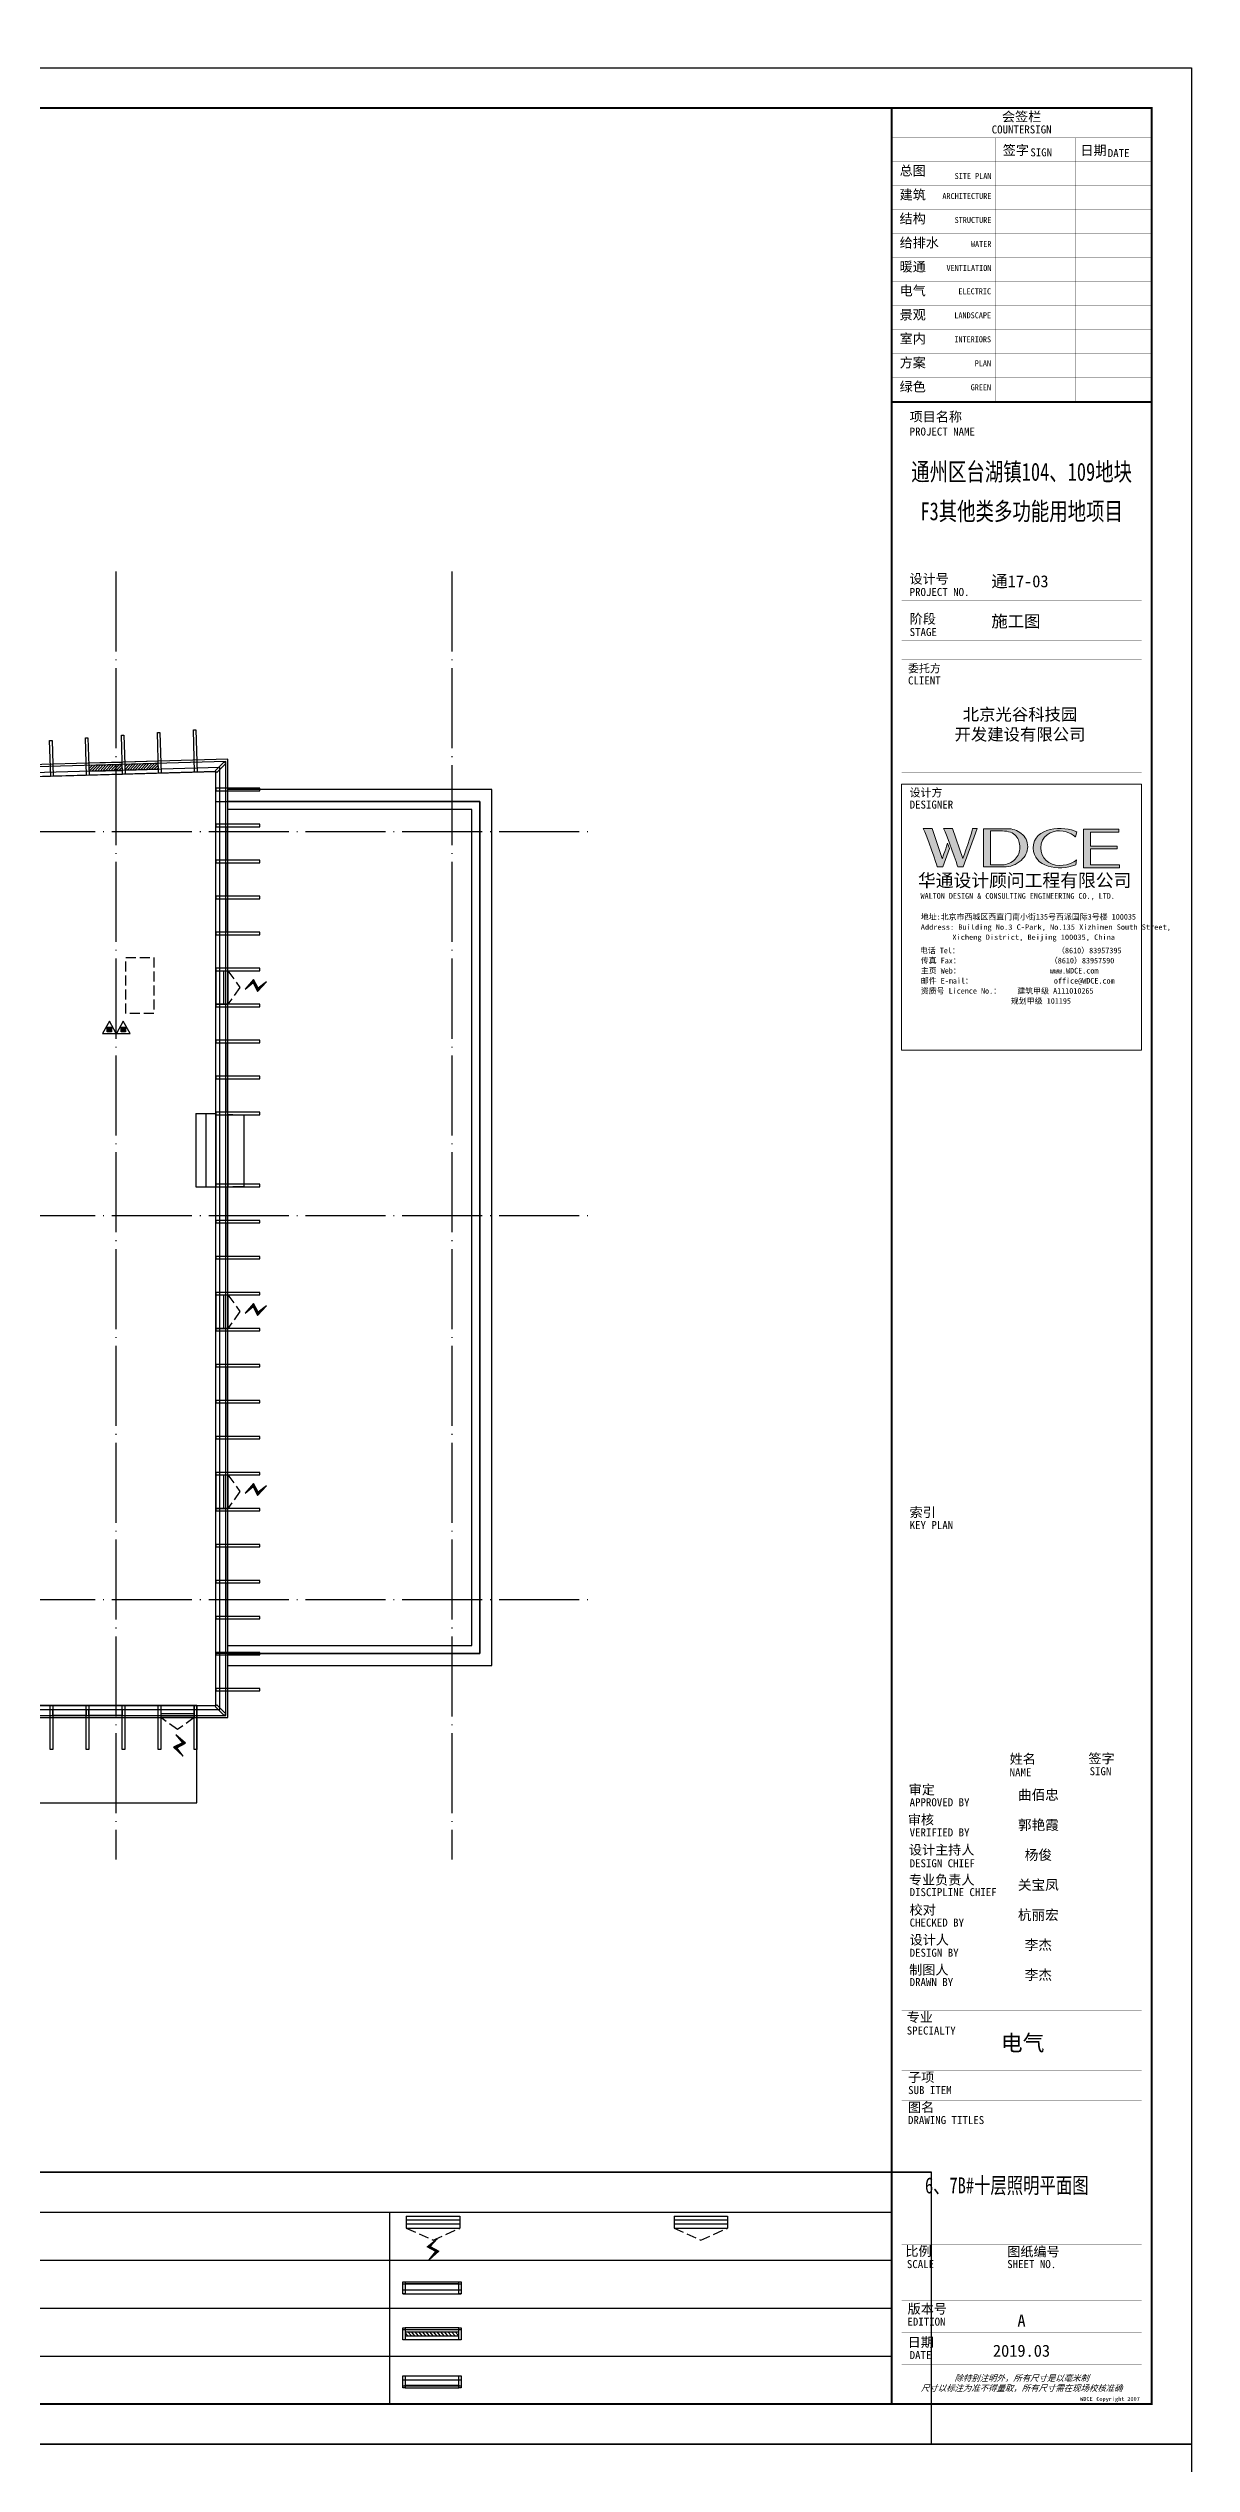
# Model space of a CAD drawing. Extents: x -2209072 to 495824, y -92434 to 572724.
# Drawn here: x 137349 to 165936, y 433822 to 494199 of the extents above; entities that cross this region are included whole.
import ezdxf
from ezdxf.enums import TextEntityAlignment as Align
from ezdxf.xclip import XClip

# ---------------------------------------------------------------- set-up
doc = ezdxf.new("R2010")
doc.units = 0
doc.header["$LTSCALE"] = 1000
doc.header["$MEASUREMENT"] = 0
for name, pattern in [('6#7#幕墙$0$DASH', [0.35, 0.25, -0.1]), ('X-104 6#7#平面$0$104-1112 结构$0$$AUDIT_BAD_LTYPE1', [0]), ('X-104 6#7#平面$0$DASH', [0.35, 0.25, -0.1]), ('X-104 6#7#平面$0$DOTE', [2.42, 2, -0.2, 0.02, -0.2]), ('X-平面图例$0$DASH', [0.35, 0.25, -0.1])]:
    doc.linetypes.add(name, pattern=pattern)
doc.layers.get('0').update_dxf_attribs({"linetype": 'CONTINUOUS'})
doc.layers.get('Defpoints').update_dxf_attribs({"linetype": 'CONTINUOUS'})
doc.layers.add('6#7#幕墙$0$04-不打印_辅助线', color=165, linetype='CONTINUOUS', plot=False)
doc.layers.add('X-104 6#7#平面$0$04-不打印_辅助线', color=165, linetype='CONTINUOUS', plot=False)
for name, color, linetype in [('6#7#幕墙$0$04-电动窗', 1, 'CONTINUOUS'), ('6#7#幕墙$0$A-C_玻璃幕墙', 140, 'CONTINUOUS'), ('6#7#幕墙$0$A-C_窗', 140, 'CONTINUOUS'), ('6#7#幕墙$0$A-O_屋面', 201, 'CONTINUOUS'), ('6#7#幕墙$0$A-TECH_结构', 21, 'CONTINUOUS'), ('SHEET_TEXT', 7, 'CONTINUOUS'), ('X-104 6#7#平面$0$A-E_楼梯', 171, 'CONTINUOUS'), ('X-104 6#7#平面$0$A-TECH_结构', 21, 'CONTINUOUS'), ('X-104 6#7#平面$0$A_AXIS-轴线', 36, 'X-104 6#7#平面$0$DOTE'), ('X-104 6#7#平面$0$EQUIP_消防-01', 7, 'CONTINUOUS'), ('X-平面图例$0$03-表格_197', 197, 'CONTINUOUS'), ('X-平面图例$0$04-电动窗', 1, 'CONTINUOUS'), ('X-平面图例$0$A-C_玻璃幕墙', 140, 'CONTINUOUS'), ('X-平面图例$0$A-金属背板', 40, 'CONTINUOUS'), ('字', 7, 'CONTINUOUS')]:
    doc.layers.add(name, color=color, linetype=linetype)
doc.layers.get('X-104 6#7#平面$0$04-不打印_辅助线').off()
doc.styles.add('华文细黑', font='STXIHEI.TTF')
doc.styles.add('图签信息$0$hwxh', font='STXIHEI.TTF')
doc.styles.add('图签信息$0$华文细黑', font='STXIHEI.TTF', dxfattribs={"height": 10})

# ---------------------------------------------------------------- blocks, each defined once
blk = doc.blocks.new('图框-A1')
for points, const_width in [([(0, 0), (841, 0), (841, 594), (0, 594)], 0.05), ([(766, 584), (25, 584), (25, 10), (766, 10)], 0.5)]:
    blk.add_lwpolyline(points, close=True, dxfattribs=dict(const_width=const_width))
at = {"const_width": 0.05}
for points in [[(420.5, 594), (420.5, 592)], [(0, 297), (2, 297)], [(841, 297), (839, 297)], [(420.5, 0), (420.5, 2)]]:
    blk.add_lwpolyline(points, dxfattribs=at)
blk = doc.blocks.new('图签信息$0$WDCE Copyright200X')
at = {"const_width": 0.016}
blk.add_lwpolyline([(-10.6, 1.26, 1), (-11.4, 1.26, 1)], format="xyb", close=True, dxfattribs=at)
at = {"style": '图签信息$0$华文细黑'}
for s, p in [('WDCE ', (-11.46, 0.5)), ('     Copyright ', (-3.51, 0.5))]:
    blk.add_text(s, height=1, dxfattribs=at).set_placement(p, align=Align.BOTTOM_RIGHT)
blk.add_text('c', height=0.6, dxfattribs=at).set_placement((-11.04, 1.35), align=Align.MIDDLE_CENTER)
blk.add_attdef('200X', text='', height=1, dxfattribs=at).set_placement((-0.45, 0.5), align=Align.BOTTOM_RIGHT)
blk = doc.blocks.new('图签信息$0$logo2')
h = blk.add_hatch(color=7)
h.paths.add_polyline_path([(19.02, -7.36), (15.84, -7.36), (15.84, -3.97), (18.97, -3.97), (18.97, -4.24), (16.46, -4.24), (16.46, -5.45), (18.81, -5.45), (18.81, -5.69), (16.47, -5.69), (16.47, -7.12), (19.02, -7.12)])
edge = h.paths.add_edge_path()
edge.add_spline(control_points=[(15.26, -4.21), (15.26, -4.21), (15.13, -4.65), (15.13, -4.65), (15.13, -4.65), (14.62, -4.1), (13.73, -4.1), (13.04, -4.1), (12.07, -4.54), (12.08, -5.62), (12.08, -6.49), (12.77, -7.16), (13.73, -7.17), (14.66, -7.17), (15.23, -6.68), (15.23, -6.68), (15.23, -6.68), (15.16, -7.11), (15.16, -7.11), (13.63, -7.7), (11.42, -7.29), (11.41, -5.64), (11.4, -3.72), (14.16, -3.66), (15.26, -4.21)], knot_values=[0, 0, 0, 0, 1, 1, 1, 2, 2, 2, 3, 3, 3, 4, 4, 4, 5, 5, 5, 6, 6, 6, 7, 7, 7, 8, 8, 8, 8], degree=3, periodic=0)
edge = h.paths.add_edge_path(flags=16)
edge.add_spline(control_points=[(10.23, -5.57), (10.23, -5.16), (10.12, -4.83), (9.9, -4.58), (9.63, -4.27), (9.23, -4.12), (8.69, -4.12), (8.69, -4.12), (7.64, -4.12), (7.64, -4.12), (7.64, -4.12), (7.64, -7.1), (7.64, -7.1), (7.64, -7.1), (8.66, -7.1), (8.66, -7.1), (9.13, -7.1), (9.52, -6.93), (9.82, -6.6), (10.09, -6.31), (10.23, -5.96), (10.23, -5.57)], knot_values=[0, 0, 0, 0, 1, 1, 1, 2, 2, 2, 3, 3, 3, 4, 4, 4, 5, 5, 5, 6, 6, 6, 7, 7, 7, 7], degree=3, periodic=0)
edge = h.paths.add_edge_path()
edge.add_spline(control_points=[(10.92, -5.51), (10.92, -5.96), (10.72, -6.37), (10.34, -6.72), (9.92, -7.1), (9.41, -7.29), (8.82, -7.29), (8.82, -7.29), (7.03, -7.29), (7.03, -7.29), (7.03, -7.29), (7.03, -3.92), (7.03, -3.92), (7.03, -3.92), (9.1, -3.92), (9.1, -3.92), (9.59, -3.92), (10.01, -4.06), (10.36, -4.34), (10.73, -4.64), (10.92, -5.03), (10.92, -5.51)], knot_values=[0, 0, 0, 0, 1, 1, 1, 2, 2, 2, 3, 3, 3, 4, 4, 4, 5, 5, 5, 6, 6, 6, 7, 7, 7, 7], degree=3, periodic=0)
at = {"lineweight": 0}
blk.add_lwpolyline([(19.02, -7.36), (15.84, -7.36), (15.84, -3.97), (18.97, -3.97), (18.97, -4.24), (16.46, -4.24), (16.46, -5.45), (18.81, -5.45), (18.81, -5.69), (16.47, -5.69), (16.47, -7.12), (19.02, -7.12), (19.02, -7.36)], dxfattribs=at)
for points, knots in [([(10.92, -5.51), (10.92, -5.96), (10.72, -6.37), (10.34, -6.72), (9.92, -7.1), (9.41, -7.29), (8.82, -7.29), (8.82, -7.29), (7.03, -7.29), (7.03, -7.29), (7.03, -7.29), (7.03, -3.92), (7.03, -3.92), (7.03, -3.92), (9.1, -3.92), (9.1, -3.92), (9.59, -3.92), (10.01, -4.06), (10.36, -4.34), (10.73, -4.64), (10.92, -5.03), (10.92, -5.51)], [0, 0, 0, 0, 1, 1, 1, 2, 2, 2, 3, 3, 3, 4, 4, 4, 5, 5, 5, 6, 6, 6, 7, 7, 7, 7]), ([(10.23, -5.57), (10.23, -5.16), (10.12, -4.83), (9.9, -4.58), (9.63, -4.27), (9.23, -4.12), (8.69, -4.12), (8.69, -4.12), (7.64, -4.12), (7.64, -4.12), (7.64, -4.12), (7.64, -7.1), (7.64, -7.1), (7.64, -7.1), (8.66, -7.1), (8.66, -7.1), (9.13, -7.1), (9.52, -6.93), (9.82, -6.6), (10.09, -6.31), (10.23, -5.96), (10.23, -5.57)], [0, 0, 0, 0, 1, 1, 1, 2, 2, 2, 3, 3, 3, 4, 4, 4, 5, 5, 5, 6, 6, 6, 7, 7, 7, 7]), ([(15.26, -4.21), (15.26, -4.21), (15.13, -4.65), (15.13, -4.65), (15.13, -4.65), (14.62, -4.1), (13.73, -4.1), (13.04, -4.1), (12.07, -4.54), (12.08, -5.62), (12.08, -6.49), (12.77, -7.16), (13.73, -7.17), (14.66, -7.17), (15.23, -6.68), (15.23, -6.68), (15.23, -6.68), (15.16, -7.11), (15.16, -7.11), (13.63, -7.7), (11.42, -7.29), (11.41, -5.64), (11.4, -3.72), (14.16, -3.66), (15.26, -4.21)], [0, 0, 0, 0, 1, 1, 1, 2, 2, 2, 3, 3, 3, 4, 4, 4, 5, 5, 5, 6, 6, 6, 7, 7, 7, 8, 8, 8, 8])]:
    blk.add_open_spline(points, degree=3, knots=knots, dxfattribs=at)
blk = doc.blocks.new('图签信息$0$logo1')
h = blk.add_hatch(color=8)
edge = h.paths.add_edge_path()
edge.add_spline(control_points=[(3.86, -5.21), (3.63, -5.88), (3.39, -6.56), (3.39, -6.56), (3.39, -6.56), (2.5, -3.91), (2.5, -3.91), (2.5, -3.91), (1.8, -3.91), (1.69, -3.91), (2.02, -4.39), (2.95, -7.27), (2.95, -7.27), (2.95, -7.27), (3.44, -7.27), (3.44, -7.27), (3.44, -7.27), (4.03, -5.66), (4.03, -5.66), (4.03, -5.66), (3.86, -5.21), (3.86, -5.21)], knot_values=[0, 0, 0, 0, 1, 1, 1, 2, 2, 2, 3, 3, 3, 4, 4, 4, 5, 5, 5, 6, 6, 6, 7, 7, 7, 7], degree=3, periodic=0)
h = blk.add_hatch(color=7)
edge = h.paths.add_edge_path()
edge.add_spline(control_points=[(6.04, -3.91), (6.09, -4.1), (5.2, -6.56), (5.2, -6.56), (5.2, -6.56), (4.3, -3.91), (4.3, -3.91), (4.3, -3.91), (3.6, -3.91), (3.49, -3.91), (3.82, -4.39), (4.75, -7.27), (4.75, -7.27), (4.75, -7.27), (5.24, -7.27), (5.24, -7.27), (5.24, -7.27), (6.33, -4.3), (6.33, -4.3), (6.33, -4.3), (6.48, -3.91), (6.48, -3.91), (6.48, -3.91), (6.21, -3.91), (6.04, -3.91)], knot_values=[0, 0, 0, 0, 1, 1, 1, 2, 2, 2, 3, 3, 3, 4, 4, 4, 5, 5, 5, 6, 6, 6, 7, 7, 7, 8, 8, 8, 8], degree=3, periodic=0)
at = {"color": 8, "lineweight": 0}
blk.add_open_spline([(3.86, -5.21), (3.63, -5.88), (3.39, -6.56), (3.39, -6.56), (3.39, -6.56), (2.5, -3.91), (2.5, -3.91), (2.5, -3.91), (1.8, -3.91), (1.69, -3.91), (2.02, -4.39), (2.95, -7.27), (2.95, -7.27), (2.95, -7.27), (3.44, -7.27), (3.44, -7.27), (3.44, -7.27), (4.03, -5.66), (4.03, -5.66), (4.03, -5.66), (3.86, -5.21), (3.86, -5.21)], degree=3, knots=[0, 0, 0, 0, 1, 1, 1, 2, 2, 2, 3, 3, 3, 4, 4, 4, 5, 5, 5, 6, 6, 6, 7, 7, 7, 7], dxfattribs=at)
at = {"lineweight": 0}
blk.add_open_spline([(6.04, -3.91), (6.09, -4.1), (5.2, -6.56), (5.2, -6.56), (5.2, -6.56), (4.3, -3.91), (4.3, -3.91), (4.3, -3.91), (3.6, -3.91), (3.49, -3.91), (3.82, -4.39), (4.75, -7.27), (4.75, -7.27), (4.75, -7.27), (5.24, -7.27), (5.24, -7.27), (5.24, -7.27), (6.33, -4.3), (6.33, -4.3), (6.33, -4.3), (6.48, -3.91), (6.48, -3.91), (6.48, -3.91), (6.21, -3.91), (6.04, -3.91)], degree=3, knots=[0, 0, 0, 0, 1, 1, 1, 2, 2, 2, 3, 3, 3, 4, 4, 4, 5, 5, 5, 6, 6, 6, 7, 7, 7, 8, 8, 8, 8], dxfattribs=at)
blk.add_blockref('图签信息$0$logo2', (0, 0))
blk = doc.blocks.new('图签信息$0$时间-logo')
at = {"layer": 'Defpoints', "lineweight": 0}
blk.add_lwpolyline([(0, -23.46), (-21.17, -23.46), (-21.17, 0), (0, 0), (0, -23.46)], dxfattribs=at)
blk.add_blockref('图签信息$0$logo1', (-20.97, 0))
at = {"style": '图签信息$0$hwxh'}
for s, height, p in [('华通设计顾问工程有限公司 ', 1.15, (-19.73, -9.05)), ('WALTON DESIGN & CONSULTING ENGINEERING CO., LTD.', 0.5, (-19.5, -10.1)), ('Address: Building No.3 C-Park, No.135 Xizhimen South Street, ', 0.47, (-19.48, -12.83)), ('地址:北京市西城区西直门南小街135号西派国际3号楼 100035', 0.5, (-19.48, -11.94)), ('电话 Tel：                        （8610）83957395 ', 0.5, (-19.56, -14.91)), ('Xicheng District, Beijing 100035, China ', 0.47, (-16.69, -13.72)), ('传真 Fax：                      （8610）83957590 ', 0.5, (-19.48, -15.8)), ('主页 Web：                      www.WDCE.com ', 0.5, (-19.48, -16.69)), ('邮件 E-mail：                    office@WDCE.com ', 0.5, (-19.48, -17.58)), ('资质号 Licence No.：    建筑甲级 A111010265 ', 0.5, (-19.48, -18.47)), ('   规划甲级 101195', 0.5, (-12.6, -19.36))]:
    blk.add_text(s, height=height, dxfattribs=at).set_placement(p)
blk = doc.blocks.new('图签信息')
at = {"const_width": 0.5}
for points in [[(-65, 574), (-65, 500.5), (0, 500.5), (0, 574)], [(-65, 0), (0, 0), (0, 500.5), (-65, 500.5)]]:
    blk.add_lwpolyline(points, close=True, dxfattribs=at)
at = {"const_width": 0.05}
for points in [[(-65, 566.5), (0, 566.5)], [(-39.14, 566.5), (-39.14, 500.5)], [(-19.1, 566.5), (-19.1, 500.5)], [(-65, 560.5), (0, 560.5)], [(-65, 554.5), (0, 554.5)], [(-65, 548.5), (0, 548.5)], [(-65, 542.5), (0, 542.5)], [(-65, 536.5), (0, 536.5)], [(-65, 530.5), (0, 530.5)], [(-65, 524.5), (0, 524.5)], [(-65, 518.5), (0, 518.5)], [(-65, 512.5), (0, 512.5)], [(-65, 512.5), (0, 512.5)], [(-65, 506.5), (0, 506.5)], [(-65, 500.5), (0, 500.5)], [(-62.5, 450.87), (-2.5, 450.87)], [(-62.5, 440.87), (-2.5, 440.87)], [(-2.5, 407.85), (-2.5, 436.12), (-62.5, 436.12), (-62.5, 407.85)], [(-62.5, 407.85), (-2.5, 407.85)], [(-62.5, 404.92), (-62.5, 227.83)], [(-62.5, 404.92), (-2.5, 404.92)], [(-62.5, 227.83), (-2.5, 227.83), (-2.5, 404.92)], [(-57.5, 338.36), (-7.5, 338.36)], [(-57.5, 288.83), (-7.5, 288.83)], [(-57.5, 234.85), (-7.5, 234.85)], [(-62.5, 227.83), (-2.5, 227.83)], [(-62.5, 217.74), (-2.5, 217.74)], [(-62.5, 103.26), (-2.5, 103.26), (-2.5, 163.26), (-62.5, 163.26), (-62.5, 103.26)], [(-37.5, 163.26), (-37.5, 103.26)], [(-20, 163.26), (-20, 103.26)], [(-62.5, 155.76), (-2.5, 155.76)], [(-62.5, 148.26), (-2.5, 148.26)], [(-62.5, 140.76), (-2.5, 140.76)], [(-62.5, 133.26), (-2.5, 133.26)], [(-62.5, 125.76), (-2.5, 125.76)], [(-62.5, 118.26), (-2.5, 118.26)], [(-62.5, 110.76), (-2.5, 110.76)], [(-62.5, 98.5), (-2.5, 98.5), (-2.5, 10), (-62.5, 10), (-62.5, 98.5)], [(-62.5, 83.5), (-2.5, 83.5)], [(-62.5, 76), (-2.5, 76)], [(-62.5, 40), (-2.5, 40)], [(-37.5, 40), (-37.5, 26)], [(-62.5, 26), (-2.5, 26)], [(-62.5, 18), (-2.5, 18)]]:
    blk.add_lwpolyline(points, dxfattribs=at)
at = {"ltscale": 0.001, "xscale": 2.834689937531525, "yscale": 2.834689937531525, "zscale": 2.834689937531525}
blk.add_blockref('图签信息$0$时间-logo', (-2.5, 404.92), dxfattribs=at)
blk.add_blockref('图签信息$0$WDCE Copyright200X', (-2.5, 0)).add_auto_attribs({'200X': '2007'})
at = {"style": '图签信息$0$华文细黑'}
for s, height, p in [('COUNTERSIGN', 2, (-32.5, 569.6)), ('会签栏', 2.4, (-32.5, 573))]:
    blk.add_text(s, height=height, dxfattribs=at).set_placement(p, align=Align.TOP_CENTER)
for s, height, p in [('签字', 2.4, (-37.22, 564.63)), ('SIGN', 2, (-30.32, 563.88)), ('日期', 2.4, (-17.79, 564.58)), ('DATE', 2, (-10.96, 563.7)), ('总图', 2.4, (-63, 559.5)), ('建筑', 2.4, (-63, 553.5)), ('结构', 2.4, (-63, 547.5)), ('给排水', 2.4, (-63, 541.5)), ('暖通', 2.4, (-63, 535.5)), ('电气', 2.4, (-63, 529.5)), ('景观', 2.4, (-63, 523.5)), ('室内', 2.4, (-63, 517.5)), ('方案', 2.4, (-63, 511.5)), ('绿色', 2.4, (-63, 505.5)), ('项目名称', 2.4, (-60.5, 498)), ('PROJECT NAME', 2, (-60.5, 494.08)), ('设计号', 2.4, (-60.54, 457.48)), ('PROJECT NO.', 2, (-60.5, 453.97)), ('阶段', 2.4, (-60.5, 447.47)), ('STAGE', 2, (-60.5, 443.97)), ('委托方', 2, (-60.9, 434.86)), ('CLIENT', 2, (-60.9, 431.86)), ('设计方', 2, (-60.5, 403.83)), ('DESIGNER', 2, (-60.5, 400.83)), ('索引', 2.4, (-60.5, 224.14)), ('KEY PLAN', 2, (-60.5, 220.74)), ('姓名', 2.4, (-35.5, 162.47)), ('NAME', 2, (-35.5, 158.96)), ('签字', 2.4, (-15.81, 162.57)), ('SIGN', 2, (-15.5, 159.2)), ('审定', 2.4, (-60.73, 154.81)), ('APPROVED BY', 2, (-60.5, 151.44)), ('审核', 2.4, (-60.95, 147.29)), ('设计主持人', 2.4, (-60.68, 139.76)), ('VERIFIED BY', 2, (-60.5, 143.91)), ('DESIGN CHIEF', 2, (-60.5, 136.19)), ('专业负责人', 2.4, (-60.67, 132.26)), ('DISCIPLINE CHIEF', 2, (-60.5, 128.98)), ('校对', 2.4, (-60.5, 124.76)), ('CHECKED BY', 2, (-60.5, 121.37)), ('设计人', 2.4, (-60.5, 117.26)), ('制图人', 2.4, (-60.61, 109.76)), ('DESIGN BY', 2, (-60.5, 113.83)), ('DRAWN BY', 2, (-60.5, 106.5)), ('专业', 2.4, (-61.23, 97.93)), ('SPECIALTY', 2, (-61.23, 94.38)), ('SUB ITEM', 2, (-60.88, 79.5)), ('子项', 2.4, (-60.88, 82.92)), ('图名', 2.4, (-60.91, 75.41)), ('DRAWING TITLES', 2, (-60.91, 72)), ('比例', 2.4, (-61.56, 39.42)), ('图纸编号', 2.4, (-36.1, 39.32)), ('SCALE', 2, (-61.19, 36)), ('SHEET NO.', 2, (-36.1, 36)), ('版本号', 2.4, (-61, 25.03)), ('EDITION', 2, (-61.06, 21.61)), ('日期', 2.4, (-61, 16.68)), ('DATE', 2, (-60.5, 13.26))]:
    blk.add_text(s, height=height, dxfattribs=at).set_placement(p, align=Align.TOP_LEFT)
for s, p in [('SITE PLAN', (-40.06, 557.7)), ('ARCHITECTURE', (-40.06, 552.7)), ('STRUCTURE', (-40.06, 546.7)), ('WATER', (-40.06, 540.7)), ('VENTILATION', (-40.06, 534.7)), ('ELECTRIC', (-40.14, 528.89)), ('LANDSCAPE', (-40.14, 522.89)), ('INTERIORS', (-40.14, 516.89)), ('PLAN', (-40.14, 510.89)), ('GREEN', (-40.14, 504.89))]:
    blk.add_text(s, height=1.5, dxfattribs=at).set_placement(p, align=Align.TOP_RIGHT)
at = {"color": 4, "style": '图签信息$0$华文细黑', "width": 0.75}
for s, p in [('通州区台湖镇104、109地块', (-32.5, 480.78)), ('F3其他类多功能用地项目', (-32.5, 470.91))]:
    blk.add_text(s, height=4.5, dxfattribs=at).set_placement(p, align=Align.CENTER)
at = {"color": 4, "style": '图签信息$0$华文细黑'}
for s, p in [('A', (-32.53, 19.4)), ('2019.03', (-32.53, 11.84))]:
    blk.add_text(s, height=3, dxfattribs=at).set_placement(p, align=Align.CENTER)
at = {"style": '图签信息$0$华文细黑', "oblique": 20}
for s, p in [('除特别注明外，所有尺寸是以毫米制', (-32.5, 6.5)), ('尺寸以标注为准不得量取，所有尺寸需在现场校核准确', (-32.5, 4))]:
    blk.add_text(s, height=1.5, dxfattribs=at).set_placement(p, align=Align.MIDDLE_CENTER)
at = {"color": 4, "ltscale": 0.001, "char_height": 3, "width": 58.4895, "style": '图签信息$0$华文细黑'}
for s, insert, attachment_point in [('通17-03', (-40.06, 455.51), 4), ('施工图', (-40.06, 445.51), 4), ('北京光谷科技园\\P开发建设有限公司', (-32.9, 419.71), 5)]:
    blk.add_mtext(s, dxfattribs=dict(at, insert=insert, attachment_point=attachment_point))
blk = doc.blocks.new('图签-A1')
at = {"color": 2}
blk.add_blockref('图签信息', (0, 0), dxfattribs=at)
blk = doc.blocks.new('X-104 6#7#平面$0$FDFSG')
at = {"layer": 'Defpoints'}
blk.add_lwpolyline([(-749, 749), (0, 0), (-749, -749), (749, 749), (0, 0), (749, -749)], dxfattribs=at)
blk.add_circle((0, 0), 1059, dxfattribs=at)
blk = doc.blocks.new('*U1303')
at = {"layer": 'X-104 6#7#平面$0$A_AXIS-轴线'}
for p, q in [((0, 25700), (0, -6500)), ((8400, 25700), (8400, -6500)), ((16800, 25700), (16800, -6500)), ((25200, 25700), (25200, -6500)), ((33600, 25700), (33600, -6500)), ((42000, 25700), (42000, -6500)), ((50400, 25700), (50400, -6500))]:
    blk.add_line(p, q, dxfattribs=at)
for points in [[(-6500, 19200), (53815, 19200)], [(-6500, 9600), (53815, 9600)], [(-6500, 0), (53815, 0)]]:
    blk.add_lwpolyline(points, dxfattribs=at)
at = {"layer": 'X-104 6#7#平面$0$04-不打印_辅助线'}
blk.add_blockref('X-104 6#7#平面$0$FDFSG', (0, 0), dxfattribs=at)
blk = doc.blocks.new('X-104 6#7#平面$0$fdsgfh')
at = {"layer": 'X-104 6#7#平面$0$A-TECH_结构'}
blk.add_lwpolyline([(-32900, 258281), (-32900, 251250), (-35600, 251250), (-35600, 257150), (-35400, 257150), (-35400, 258381), (-42700, 258675), (-42700, 233884), (-28011, 234950), (-5900, 234950), (-5900, 258295), (-21500, 257849), (-21500, 257150), (-21300, 257150), (-21300, 251450), (-24000, 251450), (-24000, 257150), (-23600, 257150), (-23600, 257907)], close=True, dxfattribs=at)
blk.add_lwpolyline([(-5900, 257550), (700, 257550), (700, 236250), (-5900, 236250)], dxfattribs=at)
blk = doc.blocks.new('*U1379')
for p, q in [((1830, 500), (0, 500)), ((0, 500), (0, 0)), ((1830, 250), (0, 250)), ((1830, 0), (0, 0)), ((1830, 500), (1830, 0))]:
    blk.add_line(p, q)
blk = doc.blocks.new('X-104 6#7#平面$0$FDSFFSDG')
at = {"layer": 'X-104 6#7#平面$0$A-E_楼梯'}
for points in [[(-420, 1800), (-701, 1800), (-701, 0), (-420, 0)], [(-420, 1800), (-301, 1800), (-301, 0), (-420, 0)]]:
    blk.add_lwpolyline(points, dxfattribs=at)
at = {"layer": 'X-104 6#7#平面$0$A-E_楼梯', "xscale": -1, "rotation": 270}
blk.add_blockref('*U1379', (-1, 0), dxfattribs=at)
blk = doc.blocks.new('*U1546')
at = {"layer": '6#7#幕墙$0$A-C_玻璃幕墙'}
blk.add_lwpolyline([(-550, 30), (550, 30), (550, -30), (-550, -30)], close=True, dxfattribs=at)
blk = doc.blocks.new('*U1547')
at = {"layer": '6#7#幕墙$0$A-C_玻璃幕墙', "color": 0, "linetype": 'ByBlock', "lineweight": -2, "transparency": 16777216}
for p in [(0, 12600), (0, 11700), (0, 10800), (0, 9900), (0, 9000), (0, 8100), (0, 7200), (0, 6300), (0, 5400), (0, 4500), (0, 3600), (0, 2700), (0, 1800), (0, 900), (0, 0)]:
    blk.add_blockref('*U1546', p, dxfattribs=at)
blk = doc.blocks.new('*U1548')
at = {"layer": '6#7#幕墙$0$A-C_玻璃幕墙'}
blk.add_lwpolyline([(-550, 30), (550, 30), (550, -30), (-550, -30)], close=True, dxfattribs=at)
blk = doc.blocks.new('*U1549')
at = {"layer": '6#7#幕墙$0$A-C_玻璃幕墙', "color": 0, "linetype": 'ByBlock', "lineweight": -2, "transparency": 16777216}
for p in [(0, 8100), (0, 7200), (0, 6300), (0, 5400), (0, 4500), (0, 3600), (0, 2700), (0, 1800), (0, 900), (0, 0)]:
    blk.add_blockref('*U1548', p, dxfattribs=at)
blk = doc.blocks.new('6#7#幕墙$0$jiao')
at = {"layer": '6#7#幕墙$0$A-C_窗'}
blk.add_lwpolyline([(51079, -1171), (51308, -1400), (51350, -1358), (51121, -1129)], close=True, dxfattribs=at)
blk = doc.blocks.new('6#7#幕墙$0$900kaiqishan')
at = {"layer": '6#7#幕墙$0$04-电动窗'}
h = blk.add_hatch(color=1, dxfattribs=at)
h.dxf.hatch_style = 1
h.paths.add_polyline_path([(958, 485), (795, 680), (1016, 789), (777, 1018), (937, 802), (716, 693)])
at = {"layer": '6#7#幕墙$0$04-电动窗', "color": 1}
blk.add_lwpolyline([(958, 485), (795, 680), (1016, 789), (777, 1018), (937, 802), (716, 693), (958, 485)], close=True, dxfattribs=at)
at = {"layer": '6#7#幕墙$0$A-C_窗'}
for p, q in [((500, 50), (1340, 50)), ((500, -250), (500, 50)), ((1340, -250), (1340, 50)), ((1340, -50), (500, -50)), ((1340, -150), (500, -150)), ((500, -250), (1340, -250))]:
    blk.add_line(p, q, dxfattribs=at)
at = {"layer": '6#7#幕墙$0$A-C_窗', "linetype": '6#7#幕墙$0$DASH'}
blk.add_lwpolyline([(500, 50), (920, 350), (1340, 50)], dxfattribs=at)
blk = doc.blocks.new('*U1602')
at = {"layer": '6#7#幕墙$0$A-C_玻璃幕墙', "rotation": 270}
blk.add_blockref('6#7#幕墙$0$900kaiqishan', (-50, 920), dxfattribs=at)
blk = doc.blocks.new('*U1601')
at = {"layer": '6#7#幕墙$0$A-C_玻璃幕墙', "color": 0, "linetype": 'ByBlock', "lineweight": -2, "transparency": 16777216}
blk.add_blockref('*U1602', (0, 0), dxfattribs=at)
blk = doc.blocks.new('*U1672')
blk.add_lwpolyline([(-1360, 0), (-520, 0), (-520, -150), (-1360, -150)], close=True)
blk = doc.blocks.new('*U1648')
at = {"layer": '6#7#幕墙$0$A-C_玻璃幕墙', "rotation": 270}
blk.add_blockref('6#7#幕墙$0$900kaiqishan', (-50, 920), dxfattribs=at)
blk = doc.blocks.new('*U1647')
at = {"layer": '6#7#幕墙$0$A-C_玻璃幕墙', "color": 0, "linetype": 'ByBlock', "lineweight": -2, "transparency": 16777216}
blk.add_blockref('*U1648', (0, 0), dxfattribs=at)
blk = doc.blocks.new('*U1621')
at = {"layer": '6#7#幕墙$0$A-C_玻璃幕墙', "rotation": 180}
for p in [(-880, 50), (2720, 50)]:
    blk.add_blockref('6#7#幕墙$0$900kaiqishan', p, dxfattribs=at)
blk = doc.blocks.new('*U1617')
at = {"layer": '6#7#幕墙$0$A-C_玻璃幕墙', "rotation": 179.9999379632255}
for p in [(-1390, -75), (-490, -75)]:
    blk.add_blockref('*U1672', p, dxfattribs=at)
blk = doc.blocks.new('*U1618')
at = {"layer": '6#7#幕墙$0$A-C_玻璃幕墙', "rotation": 179.9999379632255}
for p in [(-1390, -75), (-490, -75)]:
    blk.add_blockref('*U1672', p, dxfattribs=at)
blk = doc.blocks.new('*U1619')
at = {"layer": '6#7#幕墙$0$A-C_玻璃幕墙', "rotation": 179.9999379632255}
for p in [(-1390, -75), (-490, -75)]:
    blk.add_blockref('*U1672', p, dxfattribs=at)
blk = doc.blocks.new('*U1620')
at = {"color": 0, "linetype": 'ByBlock', "lineweight": -2, "transparency": 16777216}
blk.add_blockref('*U1619', (0, 0), dxfattribs=at)
blk = doc.blocks.new('6#7#幕墙$0$adhkjsdhkadsj')
at = {"layer": '6#7#幕墙$0$A-C_玻璃幕墙'}
for points in [[(94199, 274572), (94259, 274572), (94259, 274172), (94199, 274172)], [(95099, 274572), (95159, 274572), (95159, 274172), (95099, 274172)], [(95999, 274572), (96059, 274572), (96059, 274157), (95999, 274157)], [(96899, 274572), (96959, 274572), (96959, 274142), (96899, 274142)], [(97799, 274572), (97859, 274572), (97859, 274127), (97799, 274127)], [(98699, 274572), (98759, 274572), (98759, 274112), (98699, 274112)], [(99599, 274572), (99659, 274572), (99659, 274097), (99599, 274097)], [(100499, 274572), (100559, 274572), (100559, 274082), (100499, 274082)], [(101399, 274572), (101459, 274572), (101459, 274067), (101399, 274067)], [(102299, 274572), (102359, 274572), (102359, 274052), (102299, 274052)], [(103199, 274572), (103259, 274572), (103259, 274037), (103199, 274037)], [(104099, 274572), (104159, 274572), (104159, 274022), (104099, 274022)], [(104999, 274572), (105059, 274572), (105059, 274007), (104999, 274007)], [(105899, 274572), (105959, 274572), (105959, 273992), (105899, 273992)], [(106799, 274572), (106859, 274572), (106859, 273977), (106799, 273977)], [(107699, 274572), (107759, 274572), (107759, 273962), (107699, 273962)], [(108599, 274572), (108659, 274572), (108659, 273947), (108599, 273947)], [(109499, 274572), (109559, 274572), (109559, 273932), (109499, 273932)], [(110399, 274572), (110459, 274572), (110459, 273917), (110399, 273917)], [(111299, 274572), (111359, 274572), (111359, 273902), (111299, 273902)], [(112199, 274572), (112259, 274572), (112259, 273887), (112199, 273887)], [(113099, 274572), (113159, 274572), (113159, 273872), (113099, 273872)], [(113999, 274572), (114059, 274572), (114059, 273857), (113999, 273857)], [(114899, 274572), (114959, 274572), (114959, 273842), (114899, 273842)], [(115799, 274572), (115859, 274572), (115859, 273827), (115799, 273827)], [(116699, 274572), (116759, 274572), (116759, 273812), (116699, 273812)], [(117599, 274572), (117659, 274572), (117659, 273797), (117599, 273797)], [(118499, 274572), (118559, 274572), (118559, 273782), (118499, 273782)], [(119399, 274572), (119459, 274572), (119459, 273767), (119399, 273767)], [(120299, 274572), (120359, 274572), (120359, 273752), (120299, 273752)], [(121199, 274572), (121259, 274572), (121259, 273737), (121199, 273737)], [(122099, 274572), (122159, 274572), (122159, 273722), (122099, 273722)], [(122999, 274572), (123059, 274572), (123059, 273707), (122999, 273707)], [(123899, 274572), (123959, 274572), (123959, 273692), (123899, 273692)], [(124799, 274572), (124859, 274572), (124859, 273677), (124799, 273677)], [(125699, 274572), (125759, 274572), (125759, 273662), (125699, 273662)], [(126599, 274572), (126659, 274572), (126659, 273647), (126599, 273647)], [(127499, 274572), (127559, 274572), (127559, 273632), (127499, 273632)], [(128399, 274572), (128459, 274572), (128459, 273617), (128399, 273617)], [(129299, 274572), (129359, 274572), (129359, 273602), (129299, 273602)], [(130199, 274572), (130259, 274572), (130259, 273587), (130199, 273587)], [(131099, 274572), (131159, 274572), (131159, 273572), (131099, 273572)], [(131999, 274572), (132059, 274572), (132059, 273557), (131999, 273557)], [(132899, 274572), (132959, 274572), (132959, 273542), (132899, 273542)], [(133799, 274572), (133859, 274572), (133859, 273527), (133799, 273527)], [(134699, 274572), (134759, 274572), (134759, 273512), (134699, 273512)], [(135599, 274572), (135659, 274572), (135659, 273497), (135599, 273497)], [(136499, 274572), (136559, 274572), (136559, 273482), (136499, 273482)], [(137399, 274572), (137459, 274572), (137459, 273472), (137399, 273472)], [(138299, 274572), (138359, 274572), (138359, 273472), (138299, 273472)], [(139199, 274572), (139259, 274572), (139259, 273472), (139199, 273472)], [(140099, 274572), (140159, 274572), (140159, 273472), (140099, 273472)], [(140999, 274572), (141059, 274572), (141059, 273472), (140999, 273472)]]:
    blk.add_lwpolyline(points, close=True, dxfattribs=at)
at = {"color": 0, "linetype": 'ByBlock', "lineweight": -2, "transparency": 16777216}
for p in [(96929, 274397), (105029, 274397)]:
    blk.add_blockref('*U1617', p, dxfattribs=at)
at = {"color": 0, "linetype": 'ByBlock', "lineweight": -2, "transparency": 16777216, "rotation": 359.9981428959288}
for name, p in [('*U1621', (100979, 274272)), ('*U1621', (109078, 274272)), ('*U1618', (113129, 274397)), ('*U1618', (122129, 274397))]:
    blk.add_blockref(name, p, dxfattribs=at)
at = {"rotation": 359.9981428959288}
for p in [(130229, 274397), (138329, 274397)]:
    blk.add_blockref('*U1620', p, dxfattribs=at)
at = {"layer": '6#7#幕墙$0$A-C_玻璃幕墙'}
for p, rotation in [((116298, 274322), 179.9981428959288), ((120799, 274322), 179.9981428959287), ((125299, 274322), 179.9981428959287), ((128899, 274322), 179.9981428959287), ((133399, 274322), 179.9981428959287), ((136999, 274322), 179.9981428959287), ((141499, 274322), 179.9999999999999)]:
    blk.add_blockref('6#7#幕墙$0$900kaiqishan', p, dxfattribs=dict(at, rotation=rotation))
blk = doc.blocks.new('*U1677')
at = {"layer": '6#7#幕墙$0$A-C_玻璃幕墙', "rotation": 270}
blk.add_blockref('6#7#幕墙$0$900kaiqishan', (-50, 920), dxfattribs=at)
blk = doc.blocks.new('*U1676')
at = {"layer": '6#7#幕墙$0$A-C_玻璃幕墙', "color": 0, "linetype": 'ByBlock', "lineweight": -2, "transparency": 16777216}
blk.add_blockref('*U1677', (0, 0), dxfattribs=at)
blk = doc.blocks.new('6#7#幕墙$0$fsdfsdfsfdsd')
h = blk.add_hatch()
h.set_pattern_fill('ANSI31', color=0, scale=30)
h.set_pattern_definition([(45, (-30.005, 9e-10), (-33.6759605, 33.6759605), [])])
h.paths.add_polyline_path([(249482, 146350), (249482, 146500), (248642, 146500), (248642, 146350)])
at = {"color": 0, "extrusion": (0, 0, -1)}
for p, q in [((248642, 146550), (248642, 146250)), ((249482, 146550), (248642, 146550)), ((248642, 146500), (249482, 146500)), ((248642, 146350), (249482, 146350)), ((249482, 146250), (248642, 146250)), ((249482, 146250), (249482, 146550))]:
    blk.add_line(p, q, dxfattribs=at)
blk = doc.blocks.new('6#7#幕墙')
at = {"layer": '6#7#幕墙$0$04-不打印_辅助线'}
for points in [[(81834, 493710), (165934, 493710), (165934, 434310), (81834, 434310)], [(81834, 434310), (165934, 434310), (165934, 374910), (81834, 374910)]]:
    blk.add_lwpolyline(points, close=True, dxfattribs=at)
at = {"layer": '6#7#幕墙$0$A-C_玻璃幕墙'}
for points in [[(139179, 477030), (139239, 477032), (139267, 476052), (139207, 476050)], [(140078, 477096), (140138, 477097), (140167, 476078), (140107, 476076)], [(140976, 477161), (141036, 477163), (141067, 476104), (141007, 476102)], [(141840, 476426), (125545, 475961), (104440, 476810), (104440, 451384), (119440, 452472), (141840, 452472)], [(141790, 476374), (125544, 475911), (104490, 476758), (104490, 451438), (119438, 452522), (141790, 452522)], [(141640, 476220), (125544, 475761), (104640, 476602), (104640, 451599), (119433, 452672), (141640, 452672)], [(137382, 476899), (137442, 476900), (137468, 476001), (137408, 475999)], [(138281, 476964), (138341, 476966), (138368, 476026), (138308, 476025)]]:
    blk.add_lwpolyline(points, close=True, dxfattribs=at)
at = {"layer": '6#7#幕墙$0$A-O_屋面'}
for points in [[(141840, 453772), (148440, 453772), (148440, 475672), (141840, 475672)], [(141840, 454072), (148140, 454072), (148140, 475372), (141840, 475372)], [(141840, 454272), (147940, 454272), (147940, 475172), (141840, 475172)]]:
    blk.add_lwpolyline(points, dxfattribs=at)
at = {"layer": '6#7#幕墙$0$A-TECH_结构'}
blk.add_lwpolyline([(141540, 476117), (125543, 475661), (104740, 476497), (104740, 451706), (119429, 452772), (141540, 452772)], close=True, dxfattribs=at)
at = {"layer": '6#7#幕墙$0$A-C_玻璃幕墙', "xscale": -1, "rotation": 359.9999999999999}
for name, p in [('*U1549', (142090, 467572)), ('*U1547', (142090, 453172))]:
    blk.add_blockref(name, p, dxfattribs=at)
at = {"layer": '6#7#幕墙$0$A-C_玻璃幕墙', "rotation": 269.9999379632255}
for p in [(141790, 473382), (141791, 472482), (141790, 471582), (141790, 467982), (141790, 467082), (141790, 464382), (141790, 463482), (141790, 459882), (141790, 458982), (141790, 455382), (141790, 454482)]:
    blk.add_blockref('*U1672', p, dxfattribs=at)
at = {"layer": '6#7#幕墙$0$A-C_玻璃幕墙'}
for name, p in [('*U1676', (141840, 470722)), ('*U1647', (141840, 462622)), ('*U1601', (141840, 458122))]:
    blk.add_blockref(name, p, dxfattribs=at)
ref = blk.add_blockref('6#7#幕墙$0$adhkjsdhkadsj', (0, 178200), dxfattribs=at)
XClip(ref).set_block_clipping_path([(119399.2563672451, 272140.1978674778), (141059.2563672538, 274572.4324159329)])
at = {"layer": '6#7#幕墙$0$A-C_窗', "rotation": 1.634601697025835}
for p in [(-106001, 322743), (-105102, 322769)]:
    blk.add_blockref('6#7#幕墙$0$fsdfsdfsfdsd', p, dxfattribs=at)
at = {"layer": '6#7#幕墙$0$A-C_窗', "xscale": -1, "rotation": 180}
blk.add_blockref('6#7#幕墙$0$jiao', (90440, 474967), dxfattribs=at)
at = {"layer": '6#7#幕墙$0$A-C_窗'}
blk.add_blockref('6#7#幕墙$0$jiao', (90440, 453922), dxfattribs=at)
blk = doc.blocks.new('X-104 6#7#平面$0$$TWTSYS$00000546')
h = blk.add_hatch()
h.set_pattern_fill('ANSI31', color=256, scale=200, style=0)
h.set_pattern_definition([(45, (-38543.802, -6670.83), (-17.67767, 17.67767), [])])
h.paths.add_polyline_path([(-65, 174), (65, 174), (65, 44), (-65, 44)])
for points in [[(0, 344), (-198, 0), (198, 0)], [(-65, 174), (65, 174), (65, 44), (-65, 44)]]:
    blk.add_lwpolyline(points, close=True)
blk = doc.blocks.new('X-104 6#7#平面$0$灭火器2')
at = {"layer": 'X-104 6#7#平面$0$EQUIP_消防-01', "xscale": 0.88, "yscale": 0.88, "zscale": 0.88, "rotation": 90}
for p in [(-4049632, -27064), (-4049632, -27413)]:
    blk.add_blockref('X-104 6#7#平面$0$$TWTSYS$00000546', p, dxfattribs=at)
blk = doc.blocks.new('X-104 6#7#平面$0$A$C61334207')
at = {"layer": 'X-104 6#7#平面$0$EQUIP_消防-01', "rotation": 270}
blk.add_blockref('X-104 6#7#平面$0$灭火器2', (166288, -3580058), dxfattribs=at)
blk = doc.blocks.new('X-平面图例$0$$WINLIB2D$00000039')
at = {"color": 0}
for points in [[(-0.5, 0.5), (-0.5, -0.5)], [(0.5, 0.5), (-0.5, 0.5)], [(0.5, -0.5), (0.5, 0.5)], [(-0.5, 0.167), (0.5, 0.167)], [(-0.452, -0.167), (-0.5, 0.084)], [(-0.384, -0.167), (-0.448, 0.167)], [(-0.316, -0.167), (-0.38, 0.167)], [(-0.248, -0.167), (-0.312, 0.167)], [(-0.18, -0.167), (-0.244, 0.167)], [(-0.112, -0.167), (-0.176, 0.167)], [(-0.044, -0.167), (-0.108, 0.167)], [(0.024, -0.167), (-0.04, 0.167)], [(0.092, -0.167), (0.028, 0.167)], [(0.16, -0.167), (0.096, 0.167)], [(0.228, -0.167), (0.164, 0.167)], [(0.296, -0.167), (0.232, 0.167)], [(0.364, -0.167), (0.3, 0.167)], [(0.432, -0.167), (0.368, 0.167)], [(0.5, -0.167), (0.436, 0.167)], [(-0.5, -0.167), (0.5, -0.167)], [(0.5, -0.5), (-0.5, -0.5)]]:
    blk.add_lwpolyline(points, dxfattribs=at)
blk = doc.blocks.new('X-平面图例$0$ii')
blk.add_lwpolyline([(-1340, 0), (0, 0), (0, -150), (-1340, -150)], close=True)
blk = doc.blocks.new('X-平面图例$0$$TCHSYS$WIN2D')
for p, q in [((-0.5, 0.5), (0.5, 0.5)), ((-0.5, 0.5), (-0.5, -0.5)), ((0.5, 0.5), (0.5, -0.5)), ((0.5, 0.167), (-0.5, 0.167)), ((0.5, -0.167), (-0.5, -0.167)), ((-0.5, -0.5), (0.5, -0.5))]:
    blk.add_line(p, q)
blk = doc.blocks.new('X-平面图例$0$开启扇')
at = {"layer": 'X-平面图例$0$04-电动窗'}
h = blk.add_hatch(color=1, dxfattribs=at)
h.dxf.hatch_style = 1
h.paths.add_polyline_path([(771, 319), (600, 508), (817, 625), (569, 845), (738, 635), (521, 518)])
at = {"linetype": 'X-平面图例$0$DASH'}
blk.add_lwpolyline([(0, 50), (670, 350), (1340, 50)], dxfattribs=at)
at = {"layer": 'X-平面图例$0$04-电动窗', "color": 1}
blk.add_lwpolyline([(771, 319), (600, 508), (817, 625), (569, 845), (738, 635), (521, 518), (771, 319)], close=True, dxfattribs=at)
at = {"xscale": -1340, "yscale": 300, "zscale": 1340, "rotation": 180}
blk.add_blockref('X-平面图例$0$$TCHSYS$WIN2D', (670, -100), dxfattribs=at)
blk = doc.blocks.new('X-平面图例')
at = {"layer": 'Defpoints'}
blk.add_lwpolyline([(0, 6800), (27101, 6800), (27101, 0), (0, 0)], close=True, dxfattribs=at)
at = {"layer": 'X-平面图例$0$03-表格_197'}
for p, q in [((1000, 5800), (26101, 5800)), ((1000, 5800), (1000, 1000)), ((13550, 5800), (13550, 1000)), ((26101, 5800), (26101, 1000)), ((1000, 4600), (26101, 4600)), ((1000, 3400), (26101, 3400)), ((1000, 2200), (26101, 2200)), ((1000, 1000), (26101, 1000))]:
    blk.add_line(p, q, dxfattribs=at)
at = {"layer": 'X-平面图例$0$A-C_玻璃幕墙'}
for p, q in [((13877, 4055), (15337, 4055)), ((13937, 1711), (15277, 1711)), ((13937, 1411), (15277, 1411))]:
    blk.add_line(p, q, dxfattribs=at)
at = {"layer": 'X-平面图例$0$A-C_玻璃幕墙', "linetype": 'X-平面图例$0$DASH'}
blk.add_lwpolyline([(20660, 5400), (21330, 5100), (22000, 5400)], dxfattribs=at)
at = {"layer": 'X-平面图例$0$A-C_玻璃幕墙'}
for points in [[(13877, 4055), (15337, 4055)], [(13937, 3755), (13877, 3755), (13877, 4055), (13937, 4055), (13937, 3755)], [(13877, 4005), (15337, 4005)], [(13877, 3855), (15337, 3855)], [(13877, 3755), (15337, 3755)], [(15337, 3755), (15277, 3755), (15277, 4055), (15337, 4055), (15337, 3755)], [(15337, 2861), (13877, 2861)], [(13877, 1611), (15337, 1611)], [(13877, 1461), (15337, 1461)]]:
    blk.add_lwpolyline(points, dxfattribs=at)
for points in [[(13877, 2911), (13937, 2911), (13937, 2611), (13877, 2611)], [(15277, 2911), (15337, 2911), (15337, 2611), (15277, 2611)], [(13877, 1711), (13937, 1711), (13937, 1411), (13877, 1411)], [(15277, 1711), (15337, 1711), (15337, 1411), (15277, 1411)]]:
    blk.add_lwpolyline(points, close=True, dxfattribs=at)
at = {"layer": 'X-平面图例$0$A-金属背板'}
for points in [[(13937, 4005), (15277, 4005)], [(13937, 3855), (15277, 3855)]]:
    blk.add_lwpolyline(points, dxfattribs=at)
blk.add_lwpolyline([(15277, 1477), (15277, 1461), (13937, 1461), (13937, 1477)], close=True, dxfattribs=at)
at = {"layer": 'X-平面图例$0$A-C_玻璃幕墙', "xscale": -1, "rotation": 180}
blk.add_blockref('X-平面图例$0$开启扇', (13967, 5450), dxfattribs=at)
at = {"layer": 'X-平面图例$0$A-C_玻璃幕墙', "xscale": 1340}
for name, p, yscale, zscale in [('X-平面图例$0$$TCHSYS$WIN2D', (21330, 5550), 300, 1340), ('X-平面图例$0$$WINLIB2D$00000039', (14607, 2761), 300.0000000000001, -1340)]:
    blk.add_blockref(name, p, dxfattribs=dict(at, yscale=yscale, zscale=zscale))
at = {"layer": 'X-平面图例$0$A-C_玻璃幕墙', "xscale": -1}
blk.add_blockref('X-平面图例$0$ii', (13937, 4005), dxfattribs=at)
blk = doc.blocks.new('X-104 6#7#平面')
at = {"layer": 'X-104 6#7#平面$0$A-TECH_结构', "linetype": 'X-104 6#7#平面$0$DASH'}
blk.add_lwpolyline([(141840, 454073), (148140, 454073), (148140, 475373), (141840, 475373)], dxfattribs=at)
blk.add_lwpolyline([(139290, 470073), (139290, 471473), (139990, 471473), (139990, 470073)], close=True, dxfattribs=at)
at = {"xscale": 100, "yscale": 100, "zscale": 100}
for name, p in [('图框-A1', (81834, 493711)), ('图框-A1', (81834, 434311)), ('图签-A1', (164934, 435311)), ('图框-A1', (81834, 374911))]:
    blk.add_blockref(name, p, dxfattribs=at)
at = {"linetype": 'X-104 6#7#平面$0$104-1112 结构$0$$AUDIT_BAD_LTYPE1'}
blk.add_blockref('X-104 6#7#平面$0$A$C61334207', (0, 0), dxfattribs=at)
for name, p in [('6#7#幕墙', (0, 0)), ('*U1303', (97040, 455423))]:
    blk.add_blockref(name, p)
at = {"xscale": -1}
blk.add_blockref('X-104 6#7#平面$0$FDSFFSDG', (141540, 465743), dxfattribs=at)
at = {"linetype": 'X-104 6#7#平面$0$104-1112 结构$0$$AUDIT_BAD_LTYPE1'}
ref = blk.add_blockref('X-平面图例', (132333, 434310), dxfattribs=at)
XClip(ref).set_block_clipping_path([(0, -0.0000000001), (27100.6113862673, 6800)])
at = {"layer": 'X-104 6#7#平面$0$A-TECH_结构'}
blk.add_blockref('X-104 6#7#平面$0$fdsgfh', (147440, 217823), dxfattribs=at)

msp = doc.modelspace()

# ---------------------------------------------------------------- block references
msp.add_blockref('X-104 6#7#平面', (0, 0))

# ---------------------------------------------------------------- texts
at = {"layer": 'SHEET_TEXT', "style": '华文细黑'}
for tag, p in [('曲佰忠', (162102, 450665)), ('郭艳霞', (162102, 449915)), ('杨俊', (162102, 449165)), ('关宝凤', (162102, 448415)), ('杭丽宏', (162102, 447665)), ('李杰', (162102, 446915)), ('李杰', (162102, 446165))]:
    msp.add_attdef(tag, text='', height=250, dxfattribs=at).set_placement(p, align=Align.TOP_CENTER)
at = {"layer": '字', "style": '华文细黑', "width": 0.75}
msp.add_text('6、7B#十层照明平面图', height=400, dxfattribs=at).set_placement((159268, 440579))
at = {"layer": '字', "insert": (161708, 444320), "char_height": 400, "width": 78154.16, "attachment_point": 5, "style": '华文细黑'}
msp.add_mtext('电气', dxfattribs=at)

doc.saveas('drawing.dxf')
